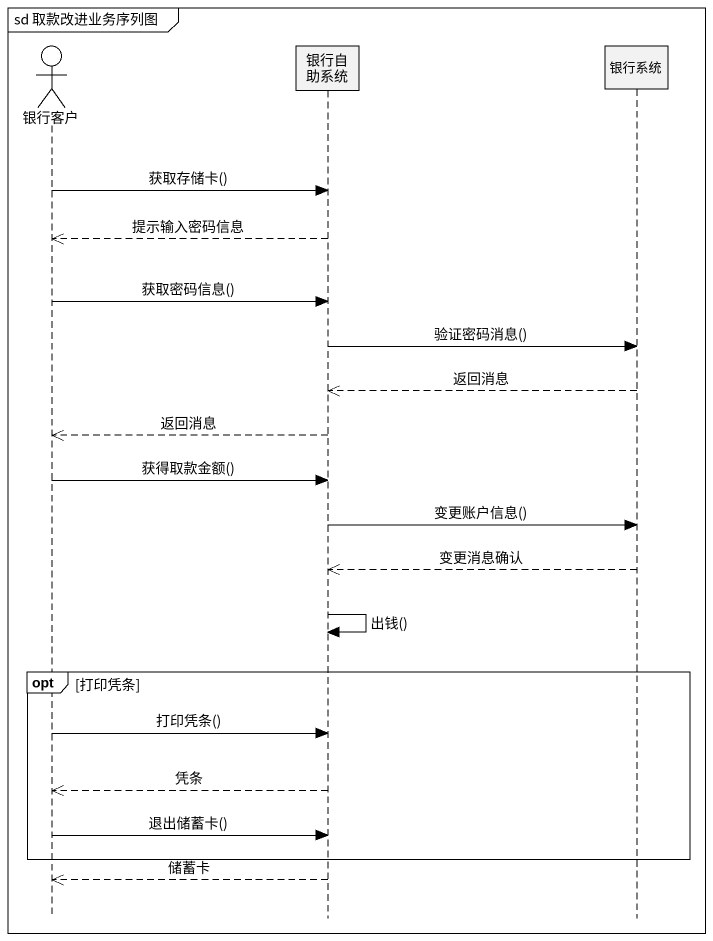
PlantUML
@startuml
mainframe sd 取款改进业务序列图
hide footbox
actor 银行客户
participant 银行自助系统
participant 银行系统

银行客户 -> 银行自助系统 : 获取存储卡()
银行自助系统 -->> 银行客户 : 提示输入密码信息
银行客户 -> 银行自助系统 : 获取密码信息()
银行自助系统 -> 银行系统 : 验证密码消息()
银行系统 -->> 银行自助系统 : 返回消息
银行自助系统 -->> 银行客户 : 返回消息
银行客户 -> 银行自助系统 : 获得取款金额()
银行自助系统 -> 银行系统 : 变更账户信息()
银行系统 -->> 银行自助系统 : 变更消息确认
银行自助系统 -> 银行自助系统 : 出钱()
opt 打印凭条
  银行客户 -> 银行自助系统 : 打印凭条()
  银行自助系统 -->> 银行客户 : 凭条
  银行客户 -> 银行自助系统 : 退出储蓄卡()
end
银行自助系统 -->> 银行客户 : 储蓄卡
@enduml
